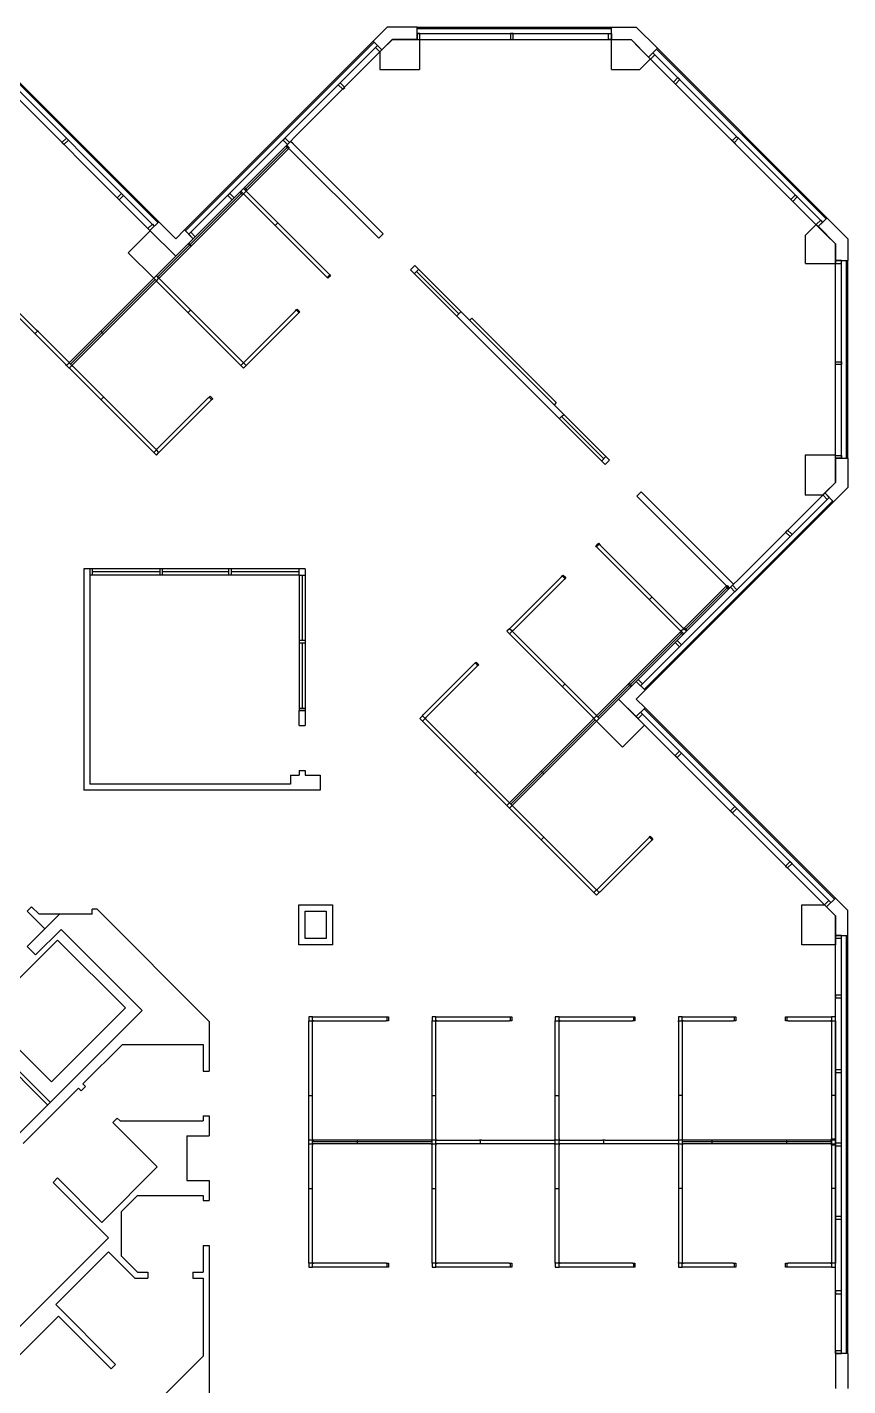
# Model space of a CAD drawing. Header units: inches. Extents: x 1104 to 3431, y 1204 to 3384.
# Drawn here: x 2725 to 3384, y 2292 to 3384 of the extents above; entities that cross this region are included whole.
import ezdxf

# ---------------------------------------------------------------- set-up
doc = ezdxf.new("R2010")
doc.units = ezdxf.units.IN
doc.header["$MEASUREMENT"] = 0
for name, color, linetype in [('E-B-CORE', 8, 'CONTINUOUS'), ('E-B-ELEV', 8, 'CONTINUOUS'), ('E-B-FURR', 6, 'CONTINUOUS'), ('E-B-GLAZ', 8, 'CONTINUOUS'), ('E-B-MULL', 8, 'CONTINUOUS'), ('E-B-SHEL', 2, 'CONTINUOUS'), ('PANELS_201', 6, 'CONTINUOUS')]:
    doc.layers.add(name, color=color, linetype=linetype)

msp = doc.modelspace()

# ---------------------------------------------------------------- linework, layer by layer
at = {"layer": 'E-B-CORE'}
for p, q in [((2724.674235, 2673.542942), (2728.209769, 2677.078476)), ((2734.291394, 2671), (2728.209769, 2677.078476)), ((2724.671872, 2645.03635), (2750.635521, 2671)), ((2738.927924, 2659.292403), (2724.674235, 2673.542942)), ((2776.938288, 2671), (2734.291394, 2671)), ((2776.938288, 2671), (2776.938288, 2675)), ((2780.938288, 2675), (2776.938288, 2675)), ((2871, 2584.938288), (2780.938288, 2675)), ((2731.389386, 2638.318836), (2751.874528, 2658.803978)), ((2816.928352, 2593.750154), (2751.874528, 2658.803978)), ((2724.671872, 2645.03635), (2728.207406, 2648.571884)), ((2731.389386, 2638.318836), (2724.671872, 2645.03635)), ((2667.256154, 2444.077956), (2816.928352, 2593.750154)), ((2871, 2584.938288), (2871, 2544.947222)), ((2769.492424, 2534.761977), (2801.133514, 2566.403066)), ((2801.133514, 2566.403066), (2866, 2566.403066)), ((2866, 2566.403066), (2866, 2544.947222)), ((2866, 2544.947222), (2871, 2544.947222)), ((2771.613744, 2532.640656), (2769.492424, 2534.761977)), ((2721.409163, 2486.678716), (2765.95689, 2531.226443)), ((2768.07821, 2529.105122), (2765.95689, 2531.226443)), ((2768.07821, 2529.105122), (2771.613744, 2532.640656)), ((2793.534055, 2503.649278), (2797.069589, 2507.184812)), ((2829.223917, 2467.959415), (2793.534055, 2503.649278)), ((2799.307179, 2504.947222), (2797.069589, 2507.184812)), ((2799.307179, 2504.947222), (2866, 2504.947222)), ((2866, 2508.947222), (2871, 2508.947222)), ((2866, 2508.947222), (2866, 2504.947222)), ((2871, 2508.947222), (2871, 2492.947222)), ((2853, 2492.947222), (2853, 2456.947222)), ((2853, 2492.947222), (2871, 2492.947222)), ((2829.223917, 2467.959415), (2784.67619, 2423.411688)), ((2745.450793, 2455.566017), (2748.986327, 2459.101551)), ((2784.67619, 2423.411688), (2748.986327, 2459.101551)), ((2853, 2456.947222), (2871, 2456.947222)), ((2871, 2456.947222), (2871, 2440.947222)), ((2789.998521, 2411.01829), (2745.450793, 2455.566017)), ((2813.282792, 2444.947222), (2800.55487, 2432.2193)), ((2813.282792, 2444.947222), (2866, 2444.947222)), ((2866, 2444.947222), (2866, 2440.947222)), ((2866, 2440.947222), (2871, 2440.947222)), ((2800.55487, 2396.2193), (2800.55487, 2432.2193)), ((2678.275649, 2299.295419), (2789.998521, 2411.01829)), ((2866, 2404.947222), (2871, 2404.947222)), ((2866, 2404.947222), (2866, 2383.491378)), ((2871, 2404.947222), (2871, 2254)), ((2747.572114, 2357.278175), (2789.998521, 2399.704581)), ((2811.211724, 2378.491378), (2789.998521, 2399.704581)), ((2813.282792, 2383.491378), (2800.55487, 2396.2193)), ((2813.282792, 2383.491378), (2821.641396, 2383.491378)), ((2821.641396, 2383.491378), (2821.641396, 2378.491378)), ((2857.641396, 2383.491378), (2857.641396, 2378.491378)), ((2857.641396, 2383.491378), (2866, 2383.491378)), ((2811.211724, 2378.491378), (2821.641396, 2378.491378)), ((2857.641396, 2378.491378), (2866, 2378.491378)), ((2866, 2378.491378), (2866, 2315.899928)), ((2656.355339, 2254.747691), (2749.693434, 2348.085786)), ((2795.655375, 2309.194913), (2747.572114, 2357.278175)), ((2792.119841, 2305.65938), (2749.693434, 2348.085786)), ((2827.47518, 2277.375108), (2866, 2315.899928)), ((2792.119841, 2305.65938), (2795.655375, 2309.194913))]:
    msp.add_line(p, q, dxfattribs=at)
at = {"layer": 'E-B-ELEV'}
for p, q in [((2675.974615, 2582.904065), (2741.028439, 2517.850241)), ((2678.095935, 2585.025385), (2743.149759, 2519.971561))]:
    msp.add_line(p, q, dxfattribs=at)
msp.add_lwpolyline([(2744.215624, 2536.355234), (2689.649131, 2590.921727), (2749.046101, 2650.318696), (2803.612593, 2595.752204)], close=True, dxfattribs=at)
at = {"layer": 'E-B-FURR'}
for p, q in [((2676.928932, 3366.928932), (2823.493903, 3220.363961)), ((3018.019847, 3374), (2858.142136, 3214)), ((3008, 3363.857864), (3008, 3350)), ((3018.019847, 3374), (3194, 3374)), ((3040, 3374), (3040, 3350)), ((3216.928932, 3366.928932), (3366.928932, 3216.928932)), ((3216.928932, 3350), (3225.393398, 3358.464466)), ((3008, 3350), (3040, 3350)), ((3194, 3350), (3216.928932, 3350)), ((2933.79291, 3289.68021), (2932.820638, 3288.707938)), ((2934.941959, 3286.586618), (2932.820638, 3288.707938)), ((2935.3839, 3291.2712), (2936.356172, 3292.243472)), ((2938.477493, 3290.122152), (2936.356172, 3292.243472)), ((3010.602384, 3217.99726), (2938.477493, 3290.122152)), ((3293.696699, 3290.161165), (3290.161165, 3293.696699)), ((3007.06685, 3214.461726), (2934.941959, 3286.586618)), ((3350, 3216.928932), (3358.464466, 3225.393398)), ((3350, 3194), (3350, 3216.928932)), ((2805.816234, 3202.686292), (2826.32233, 3182.180195)), ((3188.976447, 3032.55213), (3032.522694, 3189.005882)), ((3192.51198, 3036.087664), (3036.058228, 3192.541416)), ((3374, 3018.143267), (3374, 3194)), ((3149.790176, 3082.233401), (3081.907925, 3150.115652)), ((3374, 3039.99855), (3349.843079, 3039.99855)), ((3349.843079, 3039.99855), (3349.843079, 3007.99855)), ((3374, 3018.143267), (3214, 2858.142136)), ((3288.678503, 2932.850074), (3214.432291, 3007.096286)), ((3292.214037, 2936.385608), (3217.967825, 3010.63182)), ((3364, 3007.99855), (3349.843079, 3007.99855)), ((2770.090464, 2948.700637), (2770.090464, 2770.700637)), ((2775.090464, 2948.700637), (2770.090464, 2948.700637)), ((2948.090464, 2948.700637), (2775.090464, 2948.700637)), ((2775.090464, 2948.700637), (2775.090464, 2775.700637)), ((2948.090464, 2948.700637), (2948.090464, 2834.700637)), ((2943.090464, 2943.700637), (2775.090464, 2943.700637)), ((2943.090464, 2943.700637), (2943.090464, 2834.700637)), ((3289.650775, 2933.822346), (3288.678503, 2932.850074)), ((3291.241765, 2935.413336), (3292.214037, 2936.385608)), ((2943.090464, 2822.700637), (2943.090464, 2834.700637)), ((2943.090464, 2822.700637), (2943.090464, 2834.700637)), ((2948.090464, 2834.700637), (2948.090464, 2822.700637)), ((2948.090464, 2834.700637), (2948.090464, 2822.700637)), ((2943.090464, 2822.700637), (2948.090464, 2822.700637)), ((3203.039845, 2805.46268), (3182.180195, 2826.32233)), ((3366.928932, 2676.928932), (3220.717514, 2823.14035)), ((2943.090464, 2786.700637), (2943.090464, 2782.700637)), ((2943.090464, 2786.700637), (2948.090464, 2786.700637)), ((2948.090464, 2786.700637), (2948.090464, 2782.700637)), ((2936.090464, 2775.700637), (2775.090464, 2775.700637)), ((2936.090464, 2782.700637), (2936.090464, 2775.700637)), ((2936.090464, 2782.700637), (2943.090464, 2782.700637)), ((2948.090464, 2782.700637), (2960.090464, 2782.700637)), ((2960.090464, 2782.700637), (2960.090464, 2770.700637)), ((2960.090464, 2770.700637), (2770.090464, 2770.700637)), ((3374, 2318), (3374, 2654))]:
    msp.add_line(p, q, dxfattribs=at)
for points in [[(3194, 3350), (3194, 3374), (3209.857864, 3374), (3216.928932, 3366.928932)], [(2805.816234, 3202.686292), (2823.493903, 3220.363961)], [(2843.999262, 3199.858602), (2823.493166, 3220.364699)], [(3010.602384, 3217.99726), (3007.06685, 3214.461726)], [(3350, 3194), (3374, 3194), (3374, 3209.857864), (3366.928932, 3216.928932)], [(2826.32233, 3182.180195), (2844, 3199.857864)], [(3036.058228, 3192.541416), (3032.522694, 3189.005882)], [(3081.907925, 3150.115652), (3080.338, 3148.545727)], [(3149.790176, 3082.233401), (3148.220251, 3080.663476)], [(3192.51198, 3036.087664), (3188.976447, 3032.55213)], [(3217.967825, 3010.63182), (3214.432291, 3007.096286)], [(3182.180195, 2826.32233), (3199.857864, 2844)], [(3199.857864, 2844), (3220.717514, 2823.14035)], [(3203.039845, 2805.46268), (3220.717514, 2823.14035)], [(3374, 2669.857864), (3374, 2646.519922), (3347, 2646.519922), (3347, 2678.519922), (3365.337942, 2678.519922)]]:
    msp.add_lwpolyline(points, dxfattribs=at)
for points in [[(2970, 2678.519922), (2970, 2646.519922), (2943, 2646.519922), (2943, 2678.519922)], [(2965, 2673.519922), (2965, 2651.519922), (2948, 2651.519922), (2948, 2673.519922)]]:
    msp.add_lwpolyline(points, close=True, dxfattribs=at)
at = {"layer": 'E-B-GLAZ'}
for p, q in [((3037.90924, 3384), (3194, 3384)), ((3037.90924, 3383), (3194, 3383)), ((3037.90924, 3379), (3194, 3379)), ((2680.464466, 3370.464466), (2826.808292, 3224.12064)), ((2683.292893, 3373.292893), (2829.63672, 3226.949067)), ((2684, 3374), (2830.343826, 3227.656174)), ((3002.620262, 3372.73618), (2851.071068, 3221.071068)), ((3003.327368, 3372.029073), (2851.778175, 3220.363961)), ((3006.155796, 3369.200646), (2854.606602, 3217.535534)), ((3227.44004, 3363.488893), (3363.724414, 3227.204518)), ((3230.268467, 3366.31732), (3366.552842, 3230.032945)), ((3230.975573, 3367.024427), (3367.259948, 3230.740052)), ((3379, 3037.584424), (3379, 3194)), ((3383, 3037.584424), (3383, 3196.399693)), ((3384, 3037.584424), (3384, 3196.399693)), ((3069.583729, 3151.79952), (3073.119263, 3155.335054)), ((3186.152577, 3035.303779), (3189.688111, 3038.839313)), ((3369.011867, 3006.084006), (3217.535534, 2854.606602)), ((3371.840295, 3003.255579), (3220.363961, 2851.778175)), ((3372.547401, 3002.548472), (3221.071068, 2851.071068)), ((2777.090464, 2943.700637), (2777.090464, 2948.700637)), ((2831.423798, 2943.700637), (2831.423798, 2948.700637)), ((2833.423798, 2943.700637), (2833.423798, 2948.700637)), ((2886.757131, 2943.700637), (2886.757131, 2948.700637)), ((2888.757131, 2943.700637), (2888.757131, 2948.700637)), ((2943.090464, 2943.700637), (2943.090464, 2948.700637)), ((2831.423798, 2946.200637), (2777.090464, 2946.200637)), ((2886.757131, 2946.200637), (2833.423798, 2946.200637)), ((2943.090464, 2946.200637), (2888.757131, 2946.200637)), ((2943.090464, 2943.700637), (2948.090464, 2943.700637)), ((2945.590464, 2943.700637), (2945.590464, 2891.200637)), ((2943.090464, 2891.200637), (2948.090464, 2891.200637)), ((2943.090464, 2889.200637), (2948.090464, 2889.200637)), ((2945.590464, 2889.200637), (2945.590464, 2836.700637)), ((2943.090464, 2836.700637), (2948.090464, 2836.700637)), ((2943.090464, 2834.700637), (2948.090464, 2834.700637)), ((2943.090464, 2834.700637), (2948.090464, 2834.700637)), ((2948.090464, 2834.700637), (2943.090464, 2834.700637)), ((2948.090464, 2834.700637), (2943.090464, 2834.700637)), ((3370.464466, 2680.464466), (3217.535534, 2833.393398)), ((3373.292893, 2683.292893), (3220.363961, 2836.221825)), ((3374, 2684), (3221.071068, 2836.928932)), ((3379, 2318), (3379, 2654)), ((3383, 2318), (3383, 2654)), ((3384, 2318), (3384, 2654))]:
    msp.add_line(p, q, dxfattribs=at)
for points in [[(3073.119263, 3155.335054), (3069.583729, 3151.79952), (3071.449534, 3153.665325), (3037.508408, 3187.606451), (3039.178137, 3189.27618), (3035.642603, 3185.740646)], [(3189.688111, 3038.839313), (3186.152577, 3035.303779), (3188.018382, 3037.169584), (3154.077256, 3071.110709), (3155.746985, 3072.780438), (3152.211451, 3069.244904)]]:
    msp.add_lwpolyline(points, dxfattribs=at)
at = {"layer": 'E-B-MULL'}
for points in [[(3037.90924, 3379), (3037.90924, 3374), (3040.15924, 3374), (3040.15924, 3379)], [(3112.875, 3379), (3112.875, 3374), (3115.125, 3374), (3115.125, 3379)], [(3194, 3379), (3194, 3374), (3191.75, 3374), (3191.75, 3379)], [(3004.564805, 3367.609656), (3008.100339, 3364.074122), (3009.691329, 3365.665112), (3006.155796, 3369.200646)], [(3228.979523, 3361.846415), (3225.443989, 3358.310881), (3223.852999, 3359.901871), (3227.388533, 3363.437405)], [(3249.102291, 3341.826641), (3245.566757, 3338.291108), (3243.975767, 3339.882098), (3247.5113, 3343.417632)], [(2974.655069, 3337.584001), (2978.190602, 3334.048467), (2979.781593, 3335.639457), (2976.246059, 3339.174991)], [(2757.724427, 3293.204505), (2754.188893, 3289.668971), (2752.597903, 3291.259961), (2756.133437, 3294.795495)], [(2930.275573, 3293.204505), (2933.811107, 3289.668971), (2935.402097, 3291.259961), (2931.866563, 3294.795495)], [(3296.259961, 3294.668971), (3292.724427, 3291.133437), (3291.133437, 3292.724427), (3294.668971, 3296.259961)], [(2800.512933, 3250.415999), (2796.977399, 3246.880465), (2798.568389, 3245.289475), (2802.103923, 3248.825009)], [(2887.487067, 3250.415999), (2891.022601, 3246.880465), (2889.431611, 3245.289475), (2885.896077, 3248.825009)], [(3341.826641, 3249.102291), (3338.291108, 3245.566757), (3339.882098, 3243.975767), (3343.417632, 3247.5113)], [(2826.805856, 3224.118203), (2823.270322, 3220.582669), (2821.679332, 3222.17366), (2825.214866, 3225.709194)], [(3363.814251, 3227.294354), (3360.278717, 3223.75882), (3358.687726, 3225.34981), (3362.22326, 3228.885344)], [(2854.606602, 3217.535534), (2858.142136, 3214), (2859.733126, 3215.59099), (2856.197592, 3219.126524)], [(3379, 3196.399693), (3374, 3196.399693), (3374, 3194.149693), (3379, 3194.149693)], [(3379, 3112.875), (3374, 3112.875), (3374, 3115.125), (3379, 3115.125)], [(3379, 3037.584424), (3374, 3037.584424), (3374, 3039.834424), (3379, 3039.834424)], [(3367.420877, 3004.493016), (3363.885343, 3008.02855), (3365.476334, 3009.61954), (3369.011867, 3006.084006)], [(3337.584001, 2974.655069), (3334.048467, 2978.190602), (3335.639457, 2979.781593), (3339.174991, 2976.246059)], [(3293.204505, 2930.275573), (3289.668971, 2933.811107), (3291.259961, 2935.402097), (3294.795495, 2931.866563)], [(3250.415999, 2887.487067), (3246.880465, 2891.022601), (3245.289475, 2889.431611), (3248.825009, 2885.896077)], [(3217.535534, 2854.606602), (3214, 2858.142136), (3215.59099, 2859.733126), (3219.126524, 2856.197592)], [(3217.535534, 2833.393398), (3214, 2829.857864), (3215.59099, 2828.266874), (3219.126524, 2831.802408)], [(3250.415999, 2800.512933), (3246.880465, 2796.977399), (3245.289475, 2798.568389), (3248.825009, 2802.103923)], [(3293.204505, 2757.724427), (3289.668971, 2754.188893), (3291.259961, 2752.597903), (3294.795495, 2756.133437)], [(3337.584001, 2713.344931), (3334.048467, 2709.809398), (3335.639457, 2708.218407), (3339.174991, 2711.753941)], [(3368.873476, 2682.055456), (3365.337942, 2678.519922), (3366.928932, 2676.928932), (3370.464466, 2680.464466)], [(3379, 2654), (3374, 2654), (3374, 2651.75), (3379, 2651.75)], [(3379, 2606), (3374, 2606), (3374, 2603.75), (3379, 2603.75)], [(3379, 2546), (3374, 2546), (3374, 2543.75), (3379, 2543.75)], [(3379, 2487.125), (3374, 2487.125), (3374, 2484.875), (3379, 2484.875)], [(3379, 2428.25), (3374, 2428.25), (3374, 2426), (3379, 2426)], [(3379, 2368.25), (3374, 2368.25), (3374, 2366), (3379, 2366)], [(3379, 2320.25), (3374, 2320.25), (3374, 2318), (3379, 2318)]]:
    msp.add_lwpolyline(points, close=True, dxfattribs=at)
at = {"layer": 'E-B-SHEL'}
for p, q in [((3002.620262, 3372.73618), (3014, 3384)), ((3037.90924, 3384), (3014, 3384)), ((3037.90924, 3374), (3037.90924, 3384)), ((3194, 3374), (3194, 3384)), ((3194, 3384), (3214, 3384)), ((3230.975573, 3367.024427), (3214, 3384)), ((3009.691329, 3365.665112), (3002.620262, 3372.73618)), ((3009.691329, 3365.665112), (3018.142136, 3374)), ((3037.90924, 3374), (3018.142136, 3374)), ((3194, 3374), (3209.857864, 3374)), ((3223.904506, 3359.953359), (3209.857864, 3374)), ((3223.853011, 3359.901864), (3230.975573, 3367.024427)), ((2830.343826, 3227.656174), (2823.270322, 3220.582669)), ((2830.343826, 3227.656174), (2844, 3214)), ((3367.349784, 3230.829888), (3360.278717, 3223.75882)), ((3374, 3209.857864), (3360.329429, 3223.739782)), ((3384, 3214), (3367.259948, 3230.740052)), ((2823.272759, 3220.585106), (2844, 3199.857864)), ((2851.071068, 3221.071068), (2844, 3214)), ((2858.142136, 3214), (2844, 3199.857864)), ((2851.071068, 3221.071068), (2858.142136, 3214)), ((3384, 3214), (3384, 3196.399693)), ((3374, 3209.857864), (3374, 3194)), ((3374, 3196.399693), (3384, 3196.399693)), ((3374, 3037.584424), (3384, 3037.584424)), ((3374, 3037.584424), (3374, 3018.142136)), ((3384, 3037.584424), (3384, 3014)), ((3365.476334, 3009.61954), (3374, 3018.142136)), ((3372.547401, 3002.548472), (3384, 3014)), ((3365.476334, 3009.61954), (3372.547401, 3002.548472)), ((3214, 2858.142136), (3199.857864, 2844)), ((3221.071068, 2851.071068), (3214, 2858.142136)), ((3221.071068, 2851.071068), (3214, 2844)), ((3214, 2829.857864), (3199.857864, 2844)), ((3221.071068, 2836.928932), (3214, 2844)), ((3221.071068, 2836.928932), (3214, 2829.857864)), ((3366.928932, 2676.928932), (3374, 2684)), ((3366.928932, 2676.928932), (3374, 2669.857864)), ((3374, 2684), (3384, 2674)), ((3374, 2654), (3374, 2669.857864)), ((3384, 2654), (3384, 2674)), ((3374, 2654), (3384, 2654)), ((3384, 2318), (3374, 2318)), ((3374, 2318), (3374, 2290)), ((3384, 2318), (3384, 2290))]:
    msp.add_line(p, q, dxfattribs=at)
at = {"layer": 'PANELS_201', "linetype": 'Continuous'}
for p, q in [((2900.568542, 3252.183766), (2898.447222, 3254.305087)), ((2896.325902, 3252.183766), (2898.447222, 3250.062446)), ((2856.020815, 3207.636039), (2853.899495, 3209.757359)), ((3250.062446, 2898.447222), (3252.183766, 2896.325902)), ((3254.305087, 2898.447222), (3252.183766, 2900.568542)), ((3209.757359, 2853.899495), (3207.636039, 2856.020815)), ((3371, 2526.499223), (3371, 2524.499223)), ((3374, 2525.499223), (3371, 2525.499223)), ((3374, 2526.499223), (3374, 2524.499223)), ((3053.998679, 2489.5), (3087.998679, 2489.5)), ((3087.998679, 2486.5), (3053.998679, 2486.5)), ((3089.998679, 2489.5), (3147.998679, 2489.5)), ((3147.998679, 2486.5), (3089.998679, 2486.5)), ((3152.998679, 2489.5), (3186.998679, 2489.5)), ((3186.998679, 2486.5), (3152.998679, 2486.5)), ((3188.998679, 2489.5), (3246.998679, 2489.5)), ((3246.998679, 2486.5), (3188.998679, 2486.5)), ((3370.998679, 2486.5), (3373.998679, 2486.5)), ((3374, 2489.499225), (3371, 2489.499225)), ((3370.998679, 2451.500002), (3370.998679, 2449.500002)), ((3373.998679, 2450.500002), (3370.998679, 2450.500002)), ((3373.998679, 2451.500002), (3373.998679, 2449.500002))]:
    msp.add_line(p, q, dxfattribs=at)
for points in [[(2899.154329, 3255.012193), (2931.681241, 3287.539105)], [(2899.507882, 3253.244426), (2933.449008, 3287.185552)], [(2931.759131, 3287.685196), (2932.502276, 3288.354326), (2933.245421, 3289.023457), (2935.252813, 3286.794022), (2933.766523, 3285.455761)], [(2934.509668, 3286.124892), (2932.502276, 3288.354326)], [(2901.275649, 3252.890873), (2933.802561, 3285.417785)], [(2896.325902, 3252.183766), (2898.447222, 3254.305087)], [(2897.740115, 3253.59798), (2898.447222, 3254.305087), (2899.154329, 3255.012193), (2901.275649, 3252.890873), (2899.861436, 3251.476659)], [(2901.275649, 3252.890873), (2900.568542, 3252.183766), (2898.447222, 3254.305087), (2899.154329, 3255.012193)], [(2854.606602, 3210.464466), (2895.618795, 3251.476659)], [(2854.960155, 3208.696699), (2897.386562, 3251.123106)], [(2856.727922, 3208.343146), (2897.740115, 3249.355339)], [(2899.154329, 3250.769553), (2898.447222, 3250.062446), (2897.740115, 3249.355339), (2895.618795, 3251.476659), (2897.033009, 3252.890873)], [(2895.618795, 3251.476659), (2896.325902, 3252.183766), (2898.447222, 3250.062446), (2897.740115, 3249.355339)], [(2899.154329, 3249.355339), (2898.447222, 3250.062446), (2900.568542, 3252.183766), (2901.275649, 3251.476659)], [(2923.195959, 3225.313708), (2899.154329, 3249.355339)], [(2925.31728, 3227.435029), (2901.275649, 3251.476659)], [(2924.610173, 3223.899495), (2923.195959, 3225.313708)], [(2923.903066, 3224.606602), (2926.024387, 3226.727922)], [(2965.622366, 3182.887302), (2924.610173, 3223.899495)], [(2926.731493, 3226.020815), (2925.31728, 3227.435029)], [(2967.743687, 3185.008622), (2926.731493, 3226.020815)], [(2853.192388, 3209.050253), (2853.899495, 3209.757359), (2854.606602, 3210.464466), (2856.727922, 3208.343146), (2855.313708, 3206.928932)], [(2853.192388, 3209.050253), (2854.606602, 3210.464466)], [(2829.150758, 3185.008622), (2853.192388, 3209.050253)], [(2829.504311, 3183.240855), (2854.960155, 3208.696699)], [(2831.272078, 3182.887302), (2855.313708, 3206.928932)], [(2853.899495, 3209.757359), (2856.020815, 3207.636039)], [(2855.313708, 3206.928932), (2856.727922, 3208.343146)], [(2784.60303, 3140.460895), (2825.615224, 3181.473088)], [(2784.956584, 3138.693128), (2827.382991, 3181.119535)], [(2786.724351, 3138.339574), (2827.736544, 3179.351768)], [(2825.615224, 3181.473088), (2826.32233, 3182.180195), (2828.443651, 3180.058875), (2827.736544, 3179.351768)], [(2826.32233, 3182.180195), (2828.443651, 3184.301515)], [(2831.272078, 3182.887302), (2830.564971, 3182.180195), (2828.443651, 3184.301515), (2829.150758, 3185.008622)], [(2829.150758, 3179.351768), (2828.443651, 3180.058875), (2830.564971, 3182.180195), (2831.272078, 3181.473088)], [(2853.192388, 3155.310137), (2829.150758, 3179.351768)], [(2855.313708, 3157.431458), (2831.272078, 3181.473088)], [(2967.067704, 3185.696042), (2967.768997, 3184.983169), (2968.47029, 3184.270296), (2966.331671, 3182.166417), (2964.929085, 3183.592163)], [(2965.630378, 3182.87929), (2967.768997, 3184.983169)], [(2732.277129, 3140.460895), (2703.992857, 3168.745166)], [(2730.155808, 3138.339574), (2701.871537, 3166.623846)], [(2853.899495, 3154.60303), (2856.020815, 3156.724351)], [(2856.727922, 3156.017244), (2855.313708, 3157.431458)], [(2897.740115, 3115.005051), (2856.727922, 3156.017244)], [(2940.166522, 3156.017244), (2899.154329, 3115.005051)], [(2940.166522, 3156.017244), (2940.873629, 3156.724351), (2941.580736, 3157.431458), (2943.702056, 3155.310137), (2942.287843, 3153.895924)], [(2942.994949, 3154.60303), (2940.873629, 3156.724351)], [(2854.606602, 3153.895924), (2853.192388, 3155.310137)], [(2895.618795, 3112.88373), (2854.606602, 3153.895924)], [(2942.287843, 3153.895924), (2901.275649, 3112.88373)], [(2731.570022, 3136.925361), (2730.155808, 3138.339574)], [(2730.862915, 3137.632468), (2732.984235, 3139.753788)], [(2755.611652, 3112.88373), (2731.570022, 3136.925361)], [(2733.691342, 3139.046681), (2732.277129, 3140.460895)], [(2757.732973, 3115.005051), (2733.691342, 3139.046681)], [(2759.147186, 3115.005051), (2783.188817, 3139.046681)], [(2759.50074, 3113.237284), (2784.956584, 3138.693128)], [(2761.268507, 3112.88373), (2785.310137, 3136.925361)], [(2783.188817, 3139.046681), (2784.60303, 3140.460895)], [(2783.895924, 3139.753788), (2786.017244, 3137.632468)], [(2785.310137, 3136.925361), (2786.724351, 3138.339574)], [(2757.732973, 3115.005051), (2758.440079, 3114.297944), (2756.318759, 3112.176624), (2755.611652, 3112.88373)], [(2758.440079, 3110.055303), (2756.318759, 3112.176624)], [(2761.268507, 3112.88373), (2760.5614, 3112.176624), (2758.440079, 3114.297944), (2759.147186, 3115.005051)], [(2759.147186, 3109.348196), (2758.440079, 3110.055303), (2760.5614, 3112.176624), (2761.268507, 3111.469517)], [(2897.740115, 3115.005051), (2898.447222, 3114.297944), (2896.325902, 3112.176624), (2895.618795, 3112.88373)], [(2896.325902, 3112.176624), (2898.447222, 3110.055303), (2900.568542, 3112.176624)], [(2901.275649, 3112.88373), (2900.568542, 3112.176624), (2898.447222, 3114.297944), (2899.154329, 3115.005051)], [(2783.188817, 3085.306566), (2759.147186, 3109.348196)], [(2785.310137, 3087.427886), (2761.268507, 3111.469517)], [(2784.60303, 3083.892352), (2783.188817, 3085.306566)], [(2783.895924, 3084.599459), (2786.017244, 3086.720779)], [(2825.615224, 3042.880159), (2784.60303, 3083.892352)], [(2786.724351, 3086.013673), (2785.310137, 3087.427886)], [(2827.736544, 3045.001479), (2786.724351, 3086.013673)], [(2870.162951, 3086.013673), (2829.150758, 3045.001479)], [(2872.284271, 3083.892352), (2831.272078, 3042.880159)], [(2870.162951, 3086.013673), (2870.870058, 3086.720779), (2871.577164, 3087.427886), (2873.698485, 3085.306566), (2872.284271, 3083.892352)], [(2872.991378, 3084.599459), (2870.870058, 3086.720779)], [(2827.736544, 3045.001479), (2828.443651, 3044.294373), (2826.32233, 3042.173052), (2825.615224, 3042.880159)], [(2826.32233, 3042.173052), (2828.443651, 3040.051732), (2830.564971, 3042.173052)], [(2831.272078, 3042.880159), (2830.564971, 3042.173052), (2828.443651, 3044.294373), (2829.150758, 3045.001479)], [(3182.887302, 2965.622366), (3182.180195, 2966.329473), (3181.473088, 2967.03658), (3183.594408, 2969.1579), (3185.008622, 2967.743687)], [(3184.301515, 2968.450793), (3182.180195, 2966.329473)], [(3223.899495, 2924.610173), (3182.887302, 2965.622366)], [(3226.020815, 2926.731493), (3185.008622, 2967.743687)], [(3112.88373, 2901.275649), (3153.895924, 2942.287843)], [(3115.005051, 2899.154329), (3156.017244, 2940.166522)], [(3153.895924, 2942.287843), (3154.60303, 2942.994949), (3155.310137, 2943.702056), (3157.431458, 2941.580736), (3156.017244, 2940.166522)], [(3156.724351, 2940.873629), (3154.60303, 2942.994949)], [(3227.435029, 2925.31728), (3226.020815, 2926.731493)], [(3285.417785, 2933.802561), (3252.890873, 2901.275649)], [(3287.185552, 2933.449008), (3253.244426, 2899.507882)], [(3287.539105, 2931.681241), (3255.012193, 2899.154329)], [(3285.495675, 2933.948652), (3286.23882, 2934.617782), (3286.981965, 2935.286913), (3288.989357, 2933.057478), (3287.503067, 2931.719217)], [(3288.246212, 2932.388348), (3286.23882, 2934.617782)], [(3225.313708, 2923.195959), (3223.899495, 2924.610173)], [(3224.606602, 2923.903066), (3226.727922, 2926.024387)], [(3249.355339, 2899.154329), (3225.313708, 2923.195959)], [(3251.476659, 2901.275649), (3227.435029, 2925.31728)], [(3112.176624, 2900.568542), (3110.055303, 2898.447222), (3112.176624, 2896.325902)], [(3115.005051, 2899.154329), (3114.297944, 2898.447222), (3112.176624, 2900.568542), (3112.88373, 2901.275649)], [(3112.88373, 2895.618795), (3112.176624, 2896.325902), (3114.297944, 2898.447222), (3115.005051, 2897.740115)], [(3153.895924, 2854.606602), (3112.88373, 2895.618795)], [(3156.017244, 2856.727922), (3115.005051, 2897.740115)], [(3249.355339, 2897.740115), (3208.343146, 2856.727922)], [(3251.123106, 2897.386562), (3208.696699, 2854.960155)], [(3251.476659, 2895.618795), (3210.464466, 2854.606602)], [(3251.476659, 2901.275649), (3252.183766, 2900.568542), (3250.062446, 2898.447222), (3249.355339, 2899.154329)], [(3252.890873, 2897.033009), (3252.183766, 2896.325902), (3251.476659, 2895.618795), (3249.355339, 2897.740115), (3250.769553, 2899.154329)], [(3249.355339, 2897.740115), (3250.062446, 2898.447222), (3252.183766, 2896.325902), (3251.476659, 2895.618795)], [(3251.476659, 2899.861436), (3252.183766, 2900.568542), (3252.890873, 2901.275649), (3255.012193, 2899.154329), (3253.59798, 2897.740115)], [(3255.012193, 2899.154329), (3254.305087, 2898.447222), (3252.183766, 2900.568542), (3252.890873, 2901.275649)], [(3254.305087, 2898.447222), (3252.183766, 2896.325902)], [(3042.880159, 2831.272078), (3083.892352, 2872.284271)], [(3083.892352, 2872.284271), (3084.599459, 2872.991378), (3085.306566, 2873.698485), (3087.427886, 2871.577164), (3086.013673, 2870.162951)], [(3086.720779, 2870.870058), (3084.599459, 2872.991378)], [(3045.001479, 2829.150758), (3086.013673, 2870.162951)], [(3155.310137, 2853.192388), (3153.895924, 2854.606602)], [(3154.60303, 2853.899495), (3156.724351, 2856.020815)], [(3179.351768, 2829.150758), (3155.310137, 2853.192388)], [(3157.431458, 2855.313708), (3156.017244, 2856.727922)], [(3181.473088, 2831.272078), (3157.431458, 2855.313708)], [(3206.928932, 2855.313708), (3182.887302, 2831.272078)], [(3208.696699, 2854.960155), (3183.240855, 2829.504311)], [(3209.050253, 2853.192388), (3185.008622, 2829.150758)], [(3206.928932, 2855.313708), (3207.636039, 2856.020815), (3208.343146, 2856.727922), (3210.464466, 2854.606602), (3209.050253, 2853.192388)], [(3208.343146, 2856.727922), (3206.928932, 2855.313708)], [(3209.757359, 2853.899495), (3207.636039, 2856.020815)], [(3210.464466, 2854.606602), (3209.050253, 2853.192388)], [(3042.173052, 2830.564971), (3040.051732, 2828.443651), (3042.173052, 2826.32233)], [(3045.001479, 2829.150758), (3044.294373, 2828.443651), (3042.173052, 2830.564971), (3042.880159, 2831.272078)], [(3042.880159, 2825.615224), (3042.173052, 2826.32233), (3044.294373, 2828.443651), (3045.001479, 2827.736544)], [(3181.473088, 2831.272078), (3182.180195, 2830.564971), (3180.058875, 2828.443651), (3179.351768, 2829.150758)], [(3179.351768, 2827.736544), (3180.058875, 2828.443651), (3182.180195, 2826.32233), (3181.473088, 2825.615224)], [(3185.008622, 2829.150758), (3184.301515, 2828.443651), (3182.180195, 2830.564971), (3182.887302, 2831.272078)], [(3184.301515, 2828.443651), (3182.180195, 2826.32233)], [(3083.892352, 2784.60303), (3042.880159, 2825.615224)], [(3086.013673, 2786.724351), (3045.001479, 2827.736544)], [(3138.339574, 2786.724351), (3179.351768, 2827.736544)], [(3138.693128, 2784.956584), (3181.119535, 2827.382991)], [(3140.460895, 2784.60303), (3181.473088, 2825.615224)], [(3085.306566, 2783.188817), (3083.892352, 2784.60303)], [(3084.599459, 2783.895924), (3086.720779, 2786.017244)], [(3087.427886, 2785.310137), (3086.013673, 2786.724351)], [(3111.469517, 2761.268507), (3087.427886, 2785.310137)], [(3112.88373, 2761.268507), (3136.925361, 2785.310137)], [(3113.237284, 2759.50074), (3138.693128, 2784.956584)], [(3136.925361, 2785.310137), (3138.339574, 2786.724351)], [(3137.632468, 2786.017244), (3139.753788, 2783.895924)], [(3139.046681, 2783.188817), (3140.460895, 2784.60303)], [(3109.348196, 2759.147186), (3085.306566, 2783.188817)], [(3115.005051, 2759.147186), (3139.046681, 2783.188817)], [(3111.469517, 2761.268507), (3112.176624, 2760.5614), (3110.055303, 2758.440079), (3109.348196, 2759.147186)], [(3112.176624, 2756.318759), (3110.055303, 2758.440079)], [(3115.005051, 2759.147186), (3114.297944, 2758.440079), (3112.176624, 2760.5614), (3112.88373, 2761.268507)], [(3112.88373, 2755.611652), (3112.176624, 2756.318759), (3114.297944, 2758.440079), (3115.005051, 2757.732973)], [(3136.925361, 2731.570022), (3112.88373, 2755.611652)], [(3139.046681, 2733.691342), (3115.005051, 2757.732973)], [(3138.339574, 2730.155808), (3136.925361, 2731.570022)], [(3137.632468, 2730.862915), (3139.753788, 2732.984235)], [(3179.351768, 2689.143615), (3138.339574, 2730.155808)], [(3140.460895, 2732.277129), (3139.046681, 2733.691342)], [(3181.473088, 2691.264935), (3140.460895, 2732.277129)], [(3223.899495, 2732.277129), (3182.887302, 2691.264935)], [(3226.020815, 2730.155808), (3185.008622, 2689.143615)], [(3223.899495, 2732.277129), (3224.606602, 2732.984235), (3225.313708, 2733.691342), (3227.435029, 2731.570022), (3226.020815, 2730.155808)], [(3226.727922, 2730.862915), (3224.606602, 2732.984235)], [(3181.473088, 2691.264935), (3182.180195, 2690.557828), (3180.058875, 2688.436508), (3179.351768, 2689.143615)], [(3180.058875, 2688.436508), (3182.180195, 2686.315188), (3184.301515, 2688.436508)], [(3185.008622, 2689.143615), (3184.301515, 2688.436508), (3182.180195, 2690.557828), (3182.887302, 2691.264935)], [(2953.998679, 2588.5), (2950.998679, 2588.5), (2950.998679, 2585.5)], [(2954.998679, 2585.5), (2953.998679, 2585.5), (2953.998679, 2588.5), (2954.998679, 2588.5)], [(2954.998679, 2588.5), (3012.998679, 2588.5)], [(3012.998679, 2588.5), (3013.998679, 2588.5), (3014.998679, 2588.5), (3014.998679, 2585.5), (3012.998679, 2585.5)], [(3013.998679, 2585.5), (3013.998679, 2588.5)], [(3052.998679, 2588.5), (3049.998679, 2588.5), (3049.998679, 2585.5)], [(3053.998679, 2585.5), (3052.998679, 2585.5), (3052.998679, 2588.5), (3053.998679, 2588.5)], [(3053.998679, 2588.5), (3111.998679, 2588.5)], [(3111.998679, 2588.5), (3112.998679, 2588.5), (3113.998679, 2588.5), (3113.998679, 2585.5), (3111.998679, 2585.5)], [(3112.998679, 2585.5), (3112.998679, 2588.5)], [(3151.998679, 2588.5), (3148.998679, 2588.5), (3148.998679, 2585.5)], [(3152.998679, 2585.5), (3151.998679, 2585.5), (3151.998679, 2588.5), (3152.998679, 2588.5)], [(3152.998679, 2588.5), (3210.998679, 2588.5)], [(3210.998679, 2588.5), (3211.998679, 2588.5), (3212.998679, 2588.5), (3212.998679, 2585.5), (3210.998679, 2585.5)], [(3211.998679, 2585.5), (3211.998679, 2588.5)], [(3250.998679, 2588.5), (3247.998679, 2588.5), (3247.998679, 2585.5)], [(3251.998679, 2585.5), (3250.998679, 2585.5), (3250.998679, 2588.5), (3251.998679, 2588.5)], [(3251.998679, 2588.5), (3291.998679, 2588.5)], [(3291.998679, 2588.5), (3292.998679, 2588.5), (3293.998679, 2588.5), (3293.998679, 2585.5), (3291.998679, 2585.5)], [(3292.998679, 2585.5), (3292.998679, 2588.5)], [(3336.000002, 2585.499223), (3335.000002, 2585.499223), (3334.000002, 2585.499223), (3334.000002, 2588.499223), (3336.000002, 2588.499223)], [(3335.000002, 2588.499223), (3335.000002, 2585.499223)], [(3336.000002, 2588.499223), (3370, 2588.499223)], [(3370, 2588.499223), (3371, 2588.499223), (3371, 2585.499223), (3370, 2585.499223)], [(3374, 2585.499223), (3374, 2588.499223), (3371, 2588.499223)], [(2950.998679, 2584.5), (2950.998679, 2585.5), (2953.998679, 2585.5), (2953.998679, 2584.5)], [(2950.998679, 2526.5), (2950.998679, 2584.5)], [(2953.998679, 2526.5), (2953.998679, 2584.5)], [(2954.998679, 2585.5), (3012.998679, 2585.5)], [(3049.998679, 2584.5), (3049.998679, 2585.5), (3052.998679, 2585.5), (3052.998679, 2584.5)], [(3049.998679, 2526.5), (3049.998679, 2584.5)], [(3052.998679, 2526.5), (3052.998679, 2584.5)], [(3053.998679, 2585.5), (3111.998679, 2585.5)], [(3148.998679, 2584.5), (3148.998679, 2585.5), (3151.998679, 2585.5), (3151.998679, 2584.5)], [(3148.998679, 2526.5), (3148.998679, 2584.5)], [(3151.998679, 2526.5), (3151.998679, 2584.5)], [(3152.998679, 2585.5), (3210.998679, 2585.5)], [(3247.998679, 2584.5), (3247.998679, 2585.5), (3250.998679, 2585.5), (3250.998679, 2584.5)], [(3247.998679, 2584.5), (3247.998679, 2526.5)], [(3250.998679, 2584.5), (3250.998679, 2526.5)], [(3251.998679, 2585.5), (3291.998679, 2585.5)], [(3336.000002, 2585.499223), (3370, 2585.499223)], [(3371, 2584.499223), (3371, 2585.499223), (3374, 2585.499223), (3374, 2584.499223)], [(3371, 2584.499223), (3371, 2526.499223)], [(3374, 2584.499223), (3374, 2526.499223)], [(2950.998679, 2524.5), (2950.998679, 2526.5)], [(2950.998679, 2525.5), (2953.998679, 2525.5)], [(2950.998679, 2490.5), (2950.998679, 2524.5)], [(2953.998679, 2524.5), (2953.998679, 2526.5)], [(2953.998679, 2490.5), (2953.998679, 2524.5)], [(3049.998679, 2524.5), (3049.998679, 2526.5)], [(3049.998679, 2525.5), (3052.998679, 2525.5)], [(3049.998679, 2490.5), (3049.998679, 2524.5)], [(3052.998679, 2524.5), (3052.998679, 2526.5)], [(3052.998679, 2490.5), (3052.998679, 2524.5)], [(3148.998679, 2524.5), (3148.998679, 2526.5)], [(3148.998679, 2525.5), (3151.998679, 2525.5)], [(3148.998679, 2490.5), (3148.998679, 2524.5)], [(3151.998679, 2524.5), (3151.998679, 2526.5)], [(3151.998679, 2490.5), (3151.998679, 2524.5)], [(3247.998679, 2526.5), (3247.998679, 2524.5)], [(3250.998679, 2525.5), (3247.998679, 2525.5)], [(3247.998679, 2524.5), (3247.998679, 2490.5)], [(3250.998679, 2526.5), (3250.998679, 2524.5)], [(3250.998679, 2524.5), (3250.998679, 2490.5)], [(3371, 2524.499223), (3371, 2490.499225)], [(3374, 2524.499223), (3374, 2490.499225)], [(2953.998679, 2490.5), (2953.998679, 2489.5), (2950.998679, 2489.5), (2950.998679, 2490.5)], [(3052.998679, 2490.5), (3052.998679, 2489.5), (3049.998679, 2489.5), (3049.998679, 2490.5)], [(3151.998679, 2490.5), (3151.998679, 2489.5), (3148.998679, 2489.5), (3148.998679, 2490.5)], [(3250.998679, 2490.5), (3250.998679, 2489.5), (3247.998679, 2489.5), (3247.998679, 2490.5)], [(3373.998679, 2490.5), (3373.998679, 2489.5), (3370.998679, 2489.5), (3370.998679, 2490.5)], [(3371, 2488.499225), (3371, 2489.499225), (3371, 2490.499225), (3374, 2490.499225), (3374, 2488.499225)], [(2950.998679, 2486.5), (2950.998679, 2489.5)], [(2950.998679, 2485.5), (2950.998679, 2486.5), (2953.998679, 2486.5), (2953.998679, 2485.5)], [(2950.998679, 2451.5), (2950.998679, 2485.5)], [(2954.998679, 2486.5), (2953.998679, 2486.5), (2953.998679, 2489.5), (2954.998679, 2489.5)], [(2989.998679, 2488), (2953.998679, 2488)], [(2953.998679, 2451.5), (2953.998679, 2485.5)], [(2988.998679, 2489.5), (2954.998679, 2489.5)], [(2988.998679, 2486.5), (2954.998679, 2486.5)], [(2990.998679, 2489.5), (2988.998679, 2489.5)], [(2990.998679, 2486.5), (2988.998679, 2486.5)], [(2989.998679, 2486.5), (2989.998679, 2489.5)], [(3049.998679, 2488), (2989.998679, 2488)], [(3048.998679, 2489.5), (2990.998679, 2489.5)], [(3048.998679, 2486.5), (2990.998679, 2486.5)], [(3048.998679, 2486.5), (3049.998679, 2486.5), (3049.998679, 2489.5), (3048.998679, 2489.5)], [(3049.998679, 2485.5), (3049.998679, 2486.5), (3052.998679, 2486.5), (3052.998679, 2485.5)], [(3049.998679, 2451.5), (3049.998679, 2485.5)], [(3053.998679, 2486.5), (3052.998679, 2486.5), (3052.998679, 2489.5), (3053.998679, 2489.5)], [(3052.998679, 2451.5), (3052.998679, 2485.5)], [(3089.998679, 2489.5), (3087.998679, 2489.5)], [(3089.998679, 2486.5), (3087.998679, 2486.5)], [(3088.998679, 2486.5), (3088.998679, 2489.5)], [(3147.998679, 2486.5), (3148.998679, 2486.5), (3148.998679, 2489.5), (3147.998679, 2489.5)], [(3148.998679, 2485.5), (3148.998679, 2486.5), (3151.998679, 2486.5), (3151.998679, 2485.5)], [(3148.998679, 2451.5), (3148.998679, 2485.5)], [(3152.998679, 2486.5), (3151.998679, 2486.5), (3151.998679, 2489.5), (3152.998679, 2489.5)], [(3151.998679, 2451.5), (3151.998679, 2485.5)], [(3188.998679, 2489.5), (3186.998679, 2489.5)], [(3188.998679, 2486.5), (3186.998679, 2486.5)], [(3187.998679, 2486.5), (3187.998679, 2489.5)], [(3246.998679, 2489.5), (3247.998679, 2489.5), (3247.998679, 2486.5), (3246.998679, 2486.5)], [(3247.998679, 2485.5), (3247.998679, 2486.5), (3250.998679, 2486.5), (3250.998679, 2485.5)], [(3247.998679, 2485.5), (3247.998679, 2451.5)], [(3251.998679, 2489.5), (3250.998679, 2489.5), (3250.998679, 2486.5), (3251.998679, 2486.5)], [(3274.998679, 2488), (3250.998679, 2488)], [(3250.998679, 2485.5), (3250.998679, 2451.5)], [(3273.998679, 2489.5), (3251.998679, 2489.5)], [(3273.998679, 2486.5), (3251.998679, 2486.5)], [(3275.998679, 2489.5), (3273.998679, 2489.5)], [(3275.998679, 2486.5), (3273.998679, 2486.5)], [(3274.998679, 2486.5), (3274.998679, 2489.5)], [(3334.998679, 2488), (3274.998679, 2488)], [(3333.998679, 2489.5), (3275.998679, 2489.5)], [(3333.998679, 2486.5), (3275.998679, 2486.5)], [(3335.998679, 2489.5), (3333.998679, 2489.5)], [(3335.998679, 2486.5), (3333.998679, 2486.5)], [(3334.998679, 2486.5), (3334.998679, 2489.5)], [(3371, 2487.999225), (3335, 2487.999225)], [(3370, 2489.499225), (3336, 2489.499225)], [(3370, 2486.499225), (3336, 2486.499225)], [(3369.998679, 2489.5), (3370.998679, 2489.5), (3370.998679, 2486.5), (3369.998679, 2486.5)], [(3373.998679, 2487.5), (3373.998679, 2486.5), (3373.998679, 2485.5), (3370.998679, 2485.5), (3370.998679, 2487.5)], [(3370.998679, 2485.5), (3370.998679, 2486.5), (3373.998679, 2486.5), (3373.998679, 2485.5)], [(3370.998679, 2485.5), (3370.998679, 2451.500002)], [(3373.998679, 2489.5), (3373.998679, 2486.5)], [(3373.998679, 2485.5), (3373.998679, 2451.500002)], [(2950.998679, 2449.5), (2950.998679, 2451.5)], [(2950.998679, 2450.5), (2953.998679, 2450.5)], [(2950.998679, 2391.5), (2950.998679, 2449.5)], [(2953.998679, 2449.5), (2953.998679, 2451.5)], [(2953.998679, 2391.5), (2953.998679, 2449.5)], [(3049.998679, 2449.5), (3049.998679, 2451.5)], [(3049.998679, 2450.5), (3052.998679, 2450.5)], [(3049.998679, 2391.5), (3049.998679, 2449.5)], [(3052.998679, 2449.5), (3052.998679, 2451.5)], [(3052.998679, 2391.5), (3052.998679, 2449.5)], [(3148.998679, 2449.5), (3148.998679, 2451.5)], [(3148.998679, 2450.5), (3151.998679, 2450.5)], [(3148.998679, 2391.5), (3148.998679, 2449.5)], [(3151.998679, 2449.5), (3151.998679, 2451.5)], [(3151.998679, 2391.5), (3151.998679, 2449.5)], [(3247.998679, 2451.5), (3247.998679, 2449.5)], [(3250.998679, 2450.5), (3247.998679, 2450.5)], [(3247.998679, 2449.5), (3247.998679, 2391.5)], [(3250.998679, 2451.5), (3250.998679, 2449.5)], [(3250.998679, 2449.5), (3250.998679, 2391.5)], [(3371, 2449.500777), (3371, 2391.500777)], [(3374, 2449.500777), (3374, 2391.500777)], [(2953.998679, 2391.5), (2953.998679, 2390.5), (2950.998679, 2390.5), (2950.998679, 2391.5)], [(3052.998679, 2391.5), (3052.998679, 2390.5), (3049.998679, 2390.5), (3049.998679, 2391.5)], [(3151.998679, 2391.5), (3151.998679, 2390.5), (3148.998679, 2390.5), (3148.998679, 2391.5)], [(3250.998679, 2391.5), (3250.998679, 2390.5), (3247.998679, 2390.5), (3247.998679, 2391.5)], [(3374, 2391.500777), (3374, 2390.500777), (3371, 2390.500777), (3371, 2391.500777)], [(2950.998679, 2390.5), (2950.998679, 2387.5), (2953.998679, 2387.5)], [(2954.998679, 2387.5), (2953.998679, 2387.5), (2953.998679, 2390.5), (2954.998679, 2390.5)], [(3012.998679, 2390.5), (2954.998679, 2390.5)], [(3012.998679, 2387.5), (2954.998679, 2387.5)], [(3012.998679, 2390.5), (3013.998679, 2390.5), (3014.998679, 2390.5), (3014.998679, 2387.5), (3012.998679, 2387.5)], [(3013.998679, 2387.5), (3013.998679, 2390.5)], [(3049.998679, 2390.5), (3049.998679, 2387.5), (3052.998679, 2387.5)], [(3053.998679, 2387.5), (3052.998679, 2387.5), (3052.998679, 2390.5), (3053.998679, 2390.5)], [(3111.998679, 2390.5), (3053.998679, 2390.5)], [(3111.998679, 2387.5), (3053.998679, 2387.5)], [(3111.998679, 2390.5), (3112.998679, 2390.5), (3113.998679, 2390.5), (3113.998679, 2387.5), (3111.998679, 2387.5)], [(3112.998679, 2387.5), (3112.998679, 2390.5)], [(3148.998679, 2390.5), (3148.998679, 2387.5), (3151.998679, 2387.5)], [(3152.998679, 2387.5), (3151.998679, 2387.5), (3151.998679, 2390.5), (3152.998679, 2390.5)], [(3210.998679, 2390.5), (3152.998679, 2390.5)], [(3210.998679, 2387.5), (3152.998679, 2387.5)], [(3210.998679, 2390.5), (3211.998679, 2390.5), (3212.998679, 2390.5), (3212.998679, 2387.5), (3210.998679, 2387.5)], [(3211.998679, 2387.5), (3211.998679, 2390.5)], [(3247.998679, 2390.5), (3247.998679, 2387.5), (3250.998679, 2387.5)], [(3251.998679, 2387.5), (3250.998679, 2387.5), (3250.998679, 2390.5), (3251.998679, 2390.5)], [(3291.998679, 2390.501554), (3251.998679, 2390.501554)], [(3291.998679, 2387.501554), (3251.998679, 2387.501554)], [(3291.998679, 2390.501554), (3292.998679, 2390.501554), (3293.998679, 2390.501554), (3293.998679, 2387.501554), (3291.998679, 2387.501554)], [(3292.998679, 2387.501554), (3292.998679, 2390.501554)], [(3336.000002, 2387.500777), (3335.000002, 2387.500777), (3334.000002, 2387.500777), (3334.000002, 2390.500777), (3336.000002, 2390.500777)], [(3335.000002, 2390.500777), (3335.000002, 2387.500777)], [(3370, 2390.500777), (3336.000002, 2390.500777)], [(3370, 2387.500777), (3336.000002, 2387.500777)], [(3370, 2390.500777), (3371, 2390.500777), (3371, 2387.500777), (3370, 2387.500777)], [(3371, 2387.500777), (3374, 2387.500777), (3374, 2390.500777)]]:
    msp.add_lwpolyline(points, dxfattribs=at)

doc.saveas('drawing.dxf')
